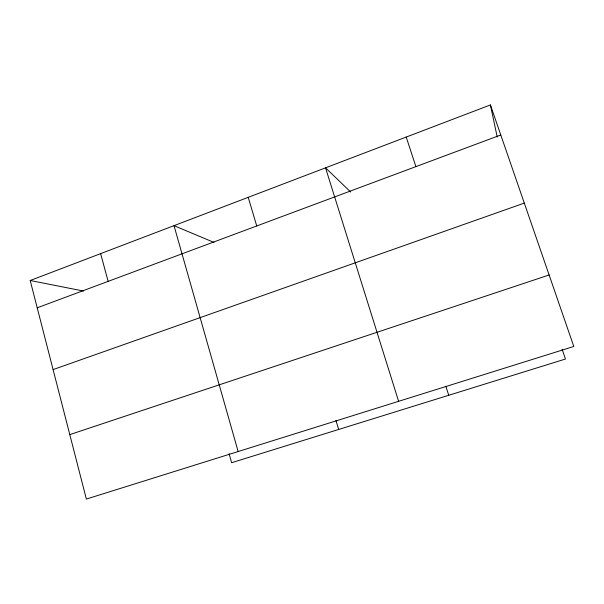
<?xml version="1.0" encoding="UTF-8"?>
<svg xmlns="http://www.w3.org/2000/svg" width="604" height="604" viewBox="0 0 604 604"><rect width="100%" height="100%" fill="white"/><g stroke="black" fill="none" stroke-linecap="round" stroke-linejoin="round"><path stroke-width="0.91" d="M30.2 280.505L490.41 104.937L573.8 346.469L86.357 499.063L30.2 280.505L83.473 291.037M37.214 307.813L500.784 134.979M53.092 369.588L524.302 203.095M69.792 434.601L549.119 274.979M214.05 242.446L174.012 225.647L238.157 451.543M350.682 192.012L325.541 167.837L398.617 401.305M562.097 349.21L565.465 359.025L231.619 462.709L229.082 453.702M406.205 137.063L415.914 166.621M445.888 386.386L448.749 395.28M335.945 420.429L338.67 429.459M248.214 197.334L256.745 225.964M100.634 253.635L108.131 281.373M490.41 104.937L497.22 137.032"/></g></svg>
